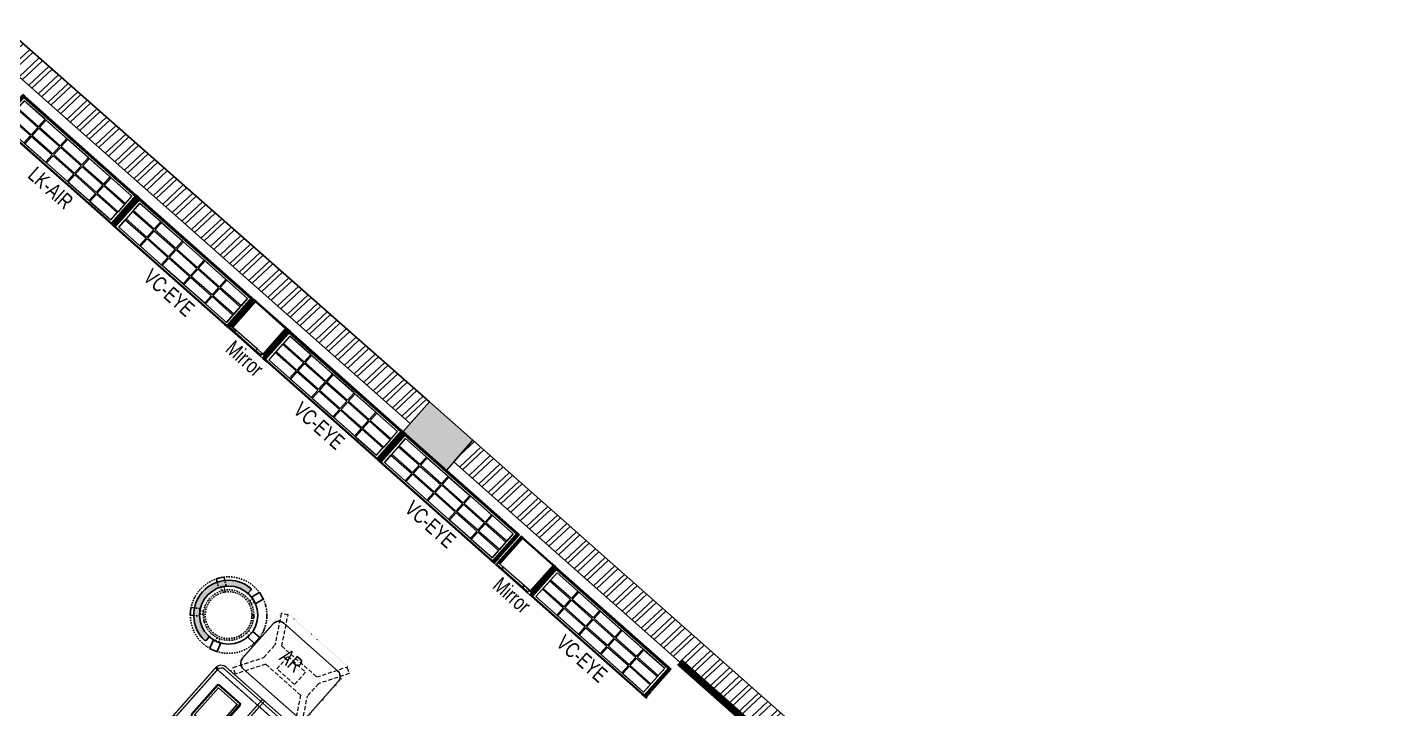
# Model space of a CAD drawing. Header units: feet. Extents: x 2658791 to 2675396, y -5466277 to -5453577.
# Drawn here: x 2666499 to 2675396, y -5458634 to -5454177 of the extents above; entities that cross this region are included whole.
import ezdxf

# ---------------------------------------------------------------- set-up
doc = ezdxf.new("R2010")
doc.units = ezdxf.units.FT
doc.header["$LTSCALE"] = 33
doc.header["$MEASUREMENT"] = 0
for name, pattern in [('ACAD_ISO03W100', [30, 12, -18]), ('DASHDOT2', [0.5, 0.25, -0.125, 0, -0.125]), ('DOT', [0.25, 0, -0.25]), ('HIDDEN2', [4.7624999999999975, 3.174999999999998, -1.587499999999999]), ('HIDDENX2', [0.75, 0.5, -0.25])]:
    doc.linetypes.add(name, pattern=pattern)
doc.layers.add('A-WALL', color=1, linetype='Continuous')
for name, color, linetype, lineweight in [('Column', 243, 'Continuous', 9), ('HATCH', 9, 'Continuous', 9), ('LENS-TEXT', 31, 'Continuous', 5), ('LENS_DIMENSION', 193, 'Continuous', 0), ('LENS_TEXT', 31, 'Continuous', 5), ('LK-FF&E FLOOR', 1, 'Continuous', 9), ('LK-FF&E WALL', 1, 'Continuous', 9), ('LK-MIRROR', 133, 'Continuous', 13), ('LN-ELEVATION-1', 81, 'Continuous', 25), ('LN-ELEVATION-2', 103, 'Continuous', 20), ('LN-ELEVATION-3', 125, 'Continuous', 18), ('LN-ELEVATION-4', 145, 'Continuous', 13), ('LN-HATCH', 251, 'Continuous', 0), ('PLANO-TXT', 252, 'Continuous', 5)]:
    doc.layers.add(name, color=color, linetype=linetype, lineweight=lineweight)
doc.styles.add('LK TXT', font='GILC____.TTF', dxfattribs={"height": 100})
pattern_1 = [(45, (7858558.917008298, 3503823.203216763), (-4.490128060534575, 4.490128060534575), [])]

# ---------------------------------------------------------------- blocks, each defined once
blk = doc.blocks.new('A$C789c81e5')
at = {"layer": 'Column'}
h = blk.add_hatch(color=8, dxfattribs=at)
h.dxf.hatch_style = 1
h.paths.add_polyline_path([(-8311.492409706118, 960), (-8641.492409706116, 960), (-8641.492409706116, 700), (-8311.492409706118, 700)])
h.paths.add_polyline_path([(-4736.492409706115, 1080), (-4736.492409706115, 700), (-5206.492410182953, 700), (-5206.492410182953, 960), (-4986.492409706116, 960), (-4986.492409706116, 1080)])
h.paths.add_polyline_path([(-1094.007965486496, 700), (-1114.276582622435, 1132.009233456105), (-1373.990896218922, 1119.824192863889), (-1366.492409706116, 960), (-1516.492409706116, 960), (-1516.492409706116, 700)])
h.paths.add_polyline_path([(-1503.339784145355, 3876.791524887085), (-1243.625470195897, 3888.976565160789), (-1222.535977363586, 3439.471020698547), (-1482.250291312113, 3427.285980423913)])
h.paths.add_polyline_path([(-8641.492409706116, 4200), (-8381.492409706118, 4200), (-8381.492409706118, 3810), (-8641.492409706116, 3810)])
h.paths.add_polyline_path([(-5154.556396007538, 6972.306147575378), (-4896.390229654032, 6941.480336589738), (-4941.443337128498, 6564.160555745475), (-5199.609504167922, 6594.986366735771)])
h.paths.add_polyline_path([(-1595.250930786133, 6779.954229354858), (-1625.953193664551, 6490.197557449341), (-1611.185774791985, 6175.441929840483), (-1351.471461296081, 6187.626970291137), (-1365.30828666687, 6482.547757148743), (-1336.698299407959, 6752.558309555054)])
h.paths.add_polyline_path([(-8641.492409706116, 7360), (-8381.492409706118, 7360), (-8381.492409706118, 6980), (-8641.492409706116, 6980)])
h.paths.add_polyline_path([(-6192.364139080048, 10137.73077964782), (-5940.250744475983, 10422.05249279085), (-5745.714836198836, 10249.55385485384), (-5997.82822947111, 9965.232141642831)])
h.paths.add_polyline_path([(-4115.745920181274, 12479.64383792877), (-3856.997962714639, 12771.44770124461), (-3662.462054391858, 12598.94906314369), (-3921.21001044428, 12307.14519981015)])
h.paths.add_polyline_path([(271.4398036003113, 10231.86974811554), (584.3736547310835, 9999.12008652091), (351.6239946372807, 9686.186235813424), (38.69014285923913, 9918.93589718081)])
h.paths.add_polyline_path([(-858.1754870414734, 16153.37965774536), (-633.5505302879028, 16406.70119558833), (-439.0146213681437, 16234.20255690254), (-663.6395783424377, 15980.88102054596)])
at = {"layer": 'LN-HATCH'}
h = blk.add_hatch(dxfattribs=at)
h.set_pattern_fill('ANSI32', color=256, scale=222, angle=88.10999999999999)
h.set_pattern_definition([(133.11, (0, 0), (-60.77608072651567, -56.89314995255626), []), (133.11, (1.294310255814574, 39.22307682720641), (-60.77608072651567, -56.89314995255626), [])])
h.paths.add_polyline_path([(143.0014266967773, 9841.352676391602), (41.54644584655762, 9704.945613861086), (250.1690135002136, 9549.77917289734), (351.6239946372807, 9686.186235813424)])
h.paths.add_polyline_path([(1647.037220766097, 11221.78926352629), (697.7645153999327, 10151.57504081726), (584.3736548423767, 9999.120086669922), (382.7661848068237, 10149.06893444061), (1459.539053643848, 11387.87552453516)])
h.paths.add_polyline_path([(-442.4866995890624, 16230.28690923284), (2666.07070684433, 12370.65224266052), (2261.10444688797, 11914.09146976471), (2066.595031738281, 12086.61998176574), (2248.05396938324, 12295.42146110534), (2197.7392578125, 12537.63692378998), (-617.4290962624362, 16032.99504417833)])
h.paths.add_polyline_path([(2066.595031738281, 12086.61998176574), (1656.445931853055, 11614.45266670952), (1846.108580330647, 11446.22320398999), (2261.104447755031, 11914.0914689945)])
h.paths.add_polyline_path([(-3856.997962714639, 12771.44770124461), (-858.175492033828, 16153.37966217101), (-716.0146304476074, 16027.32296070643), (-3714.837113392074, 12645.39101016521)])
h.paths.add_polyline_path([(-5940.250744475983, 10422.05249279085), (-4115.745920181274, 12479.64383792877), (-3973.58506357437, 12353.58714090474), (-5798.08989187004, 10295.99579888955)])
h.paths.add_polyline_path([(-8641.492409706116, 7360), (-6192.364139080048, 10137.73077964782), (-6050.203282833099, 10011.67408275604), (-8401.492409706116, 7360)])
h.paths.add_polyline_path([(-8451.492409706116, 4200), (-8641.492409706116, 4200), (-8641.492409706116, 6980), (-8451.492409706116, 6980)])
h.paths.add_polyline_path([(-8381.492409706118, 1090), (-8451.492409706116, 1090), (-8451.492409706116, 3810), (-8641.492409706116, 3810), (-8641.492409706116, 960), (-8381.492409706118, 960)])
at = {"layer": 'A-WALL'}
for points in [[(-5940.250744475983, 10422.05249279085), (-4115.745920181274, 12479.64383792877), (-3973.58506357437, 12353.58714090474), (-5798.08989187004, 10295.99579888955)], [(-8641.492409706116, 7360), (-6192.364139080048, 10137.73077964782), (-6050.203282833099, 10011.67408275604), (-8401.492409706116, 7360)]]:
    blk.add_lwpolyline(points, close=True, dxfattribs=at)
at = {"layer": 'Column'}
blk.add_lwpolyline([(-6192.364139080048, 10137.73077964782), (-5940.250744475983, 10422.05249279085), (-5745.714836198836, 10249.55385485384), (-5997.82822947111, 9965.232141642831)], close=True, dxfattribs=at)
blk = doc.blocks.new('MIRROR')
at = {"layer": 'LN-HATCH', "ltscale": 0.5}
h = blk.add_hatch(dxfattribs=at)
h.set_pattern_fill('ANSI31', color=256, scale=2)
h.set_pattern_definition([(45, (4060433.741624544, 1708720.786904081), (-4.490128060534575, 4.490128060534575), [])])
h.paths.add_polyline_path([(212.944788963403, 101.3407590774622), (230.944788963403, 101.3407590774622), (230.944788963403, -127.6592409225377), (212.944788963403, -127.6592409225377)])
h.paths.add_polyline_path([(230.944788963403, 95.34075907746227), (494.9447889634027, 95.34075907746227), (494.9447889634027, 101.3407590774622), (230.944788963403, 101.3407590774622)])
h.paths.add_polyline_path([(512.9447889634027, 101.3407590774622), (494.9447889634027, 101.3407590774622), (494.9447889634027, -127.6592409225377), (512.9447889634027, -127.6592409225377)])
at = {"layer": 'Defpoints'}
blk.add_lwpolyline([(512.9447889634027, 101.3407590774622), (212.944788963403, 101.3407590774622), (212.944788963403, -148.6592409225377), (512.9447889634027, -148.6592409225377)], close=True, dxfattribs=at)
at = {"layer": 'LN-ELEVATION-1'}
for points in [[(212.944788963403, 101.3407590774622), (230.944788963403, 101.3407590774622), (230.944788963403, -127.6592409225377), (212.944788963403, -127.6592409225377)], [(230.944788963403, 95.34075907746227), (494.9447889634027, 95.34075907746227), (494.9447889634027, 101.3407590774622), (230.944788963403, 101.3407590774622)], [(512.9447889634027, 101.3407590774622), (494.9447889634027, 101.3407590774622), (494.9447889634027, -127.6592409225377), (512.9447889634027, -127.6592409225377)], [(259.944788963403, -141.6592409225377), (259.944788963403, -127.6592409225377), (214.944788963403, -127.6592409225377), (214.944788963403, -148.6592409225377), (223.944788963403, -148.6592409225377), (223.944788963403, -147.1592409225377), (216.444788963403, -147.1592409225377), (216.444788963403, -141.6592409225377)], [(442.944788963403, -141.6592409225377), (442.944788963403, -127.6592409225377), (487.9447889634028, -127.6592409225377), (487.9447889634028, -148.6592409225377), (478.9447889634026, -148.6592409225377), (478.9447889634026, -147.1592409225377), (486.4447889634027, -147.1592409225377), (486.4447889634027, -141.6592409225377)], [(504.944788963403, -148.6592409225377), (504.944788963403, -147.1592409225377), (509.444788963403, -147.1592409225377), (509.444788963403, -129.1592409225377), (487.9447889634028, -129.1592409225377), (487.9447889634028, -127.6592409225377), (510.9447889634028, -127.6592409225377), (510.9447889634028, -148.6592409225377)]]:
    blk.add_lwpolyline(points, close=True, dxfattribs=at)
at = {"layer": 'LN-ELEVATION-2', "color": 4, "lineweight": 0}
blk.add_lwpolyline([(216.444788963403, -141.6592409225377), (486.4447889634027, -141.6592409225377), (486.4447889634027, -147.1592409225377), (216.444788963403, -147.1592409225377)], close=True, dxfattribs=at)
at = {"layer": 'LN-ELEVATION-2'}
blk.add_lwpolyline([(259.944788963403, -141.6592409225377), (442.944788963403, -141.6592409225377), (442.944788963403, -127.6592409225377), (259.944788963403, -127.6592409225377)], close=True, dxfattribs=at)
at = {"layer": 'LN-ELEVATION-4', "ltscale": 0.5}
blk.add_line((478.9447889634026, -148.6592409225377), (223.944788963403, -148.6592409225377), dxfattribs=at)
blk = doc.blocks.new('VC HD 1010')
at = {"layer": 'LN-HATCH', "ltscale": 0.5}
h = blk.add_hatch(dxfattribs=at)
h.set_pattern_fill('ANSI31', color=256, scale=2)
h.set_pattern_definition([(45, (3761554.586240421, 1795022.935917533), (-4.490128060534575, 4.490128060534575), [])])
h.paths.add_polyline_path([(-505.166666666977, 24), (-505.166666666977, -166), (-499.1666666669771, -166), (-499.1666666669771, -176), (-505.166666666977, -176), (-505.166666666977, -220), (-487.1666666669772, -220), (-487.1666666669772, 24)])
h = blk.add_hatch(dxfattribs=at)
h.set_pattern_fill('ANSI31', color=256, scale=2)
h.set_pattern_definition(pattern_1)
h.paths.add_polyline_path([(504.8333333330228, 24), (504.8333333330228, -166), (498.8333333330228, -166), (498.8333333330228, -176), (504.8333333330228, -176), (504.8333333330228, -220), (486.8333333330228, -220), (486.8333333330228, 24)])
h = blk.add_hatch(dxfattribs=at)
h.set_pattern_fill('ANSI31', color=256, scale=2)
h.set_pattern_definition([(45, (7858741.917008297, 3503823.203216763), (-4.490128060534575, 4.490128060534575), [])])
h.paths.add_polyline_path([(-470.1666666669772, -220), (-470.1666666669772, -226), (-505.166666666977, -226), (-505.166666666977, -220)])
h = blk.add_hatch(dxfattribs=at)
h.set_pattern_fill('ANSI31', color=256, scale=2)
h.set_pattern_definition(pattern_1)
h.paths.add_polyline_path([(476.8333333330228, -220), (476.8333333330228, -226), (511.8333333330228, -226), (511.8333333330228, -220)])
at = {"layer": 'LN-ELEVATION-1', "ltscale": 0.5}
for points in [[(-505.166666666977, 24), (-505.166666666977, -166), (-499.1666666669771, -166), (-499.1666666669771, -176), (-505.166666666977, -176), (-505.166666666977, -220), (-487.1666666669772, -220), (-487.1666666669772, 24)], [(486.8333333330228, 12), (-487.1666666669772, 12), (-487.1666666669772, 18), (486.8333333330228, 18)], [(504.8333333330228, 24), (504.8333333330228, -166), (498.8333333330228, -166), (498.8333333330228, -176), (504.8333333330228, -176), (504.8333333330228, -220), (486.8333333330228, -220), (486.8333333330228, 24)], [(-470.1666666669772, -220), (-470.1666666669772, -226), (-505.166666666977, -226), (-505.166666666977, -220)], [(469.8333333330228, -220), (469.8333333330228, -226), (504.8333333330228, -226), (504.8333333330228, -220)]]:
    blk.add_lwpolyline(points, close=True, dxfattribs=at)
at = {"layer": 'LN-ELEVATION-2', "ltscale": 0.5}
blk.add_lwpolyline([(470.1666666674428, 0), (-470.1666666674428, 0), (-470.1666666674428, -208), (470.1666666674428, -208)], close=True, dxfattribs=at)
at = {"layer": 'LN-ELEVATION-3', "ltscale": 0.5}
for p, q in [((-487.1666666669772, 24), (486.8333333330228, 24)), ((-470.1666666669772, -220), (469.8333333330228, -220)), ((469.8333333330228, -226), (-470.1666666669772, -226))]:
    blk.add_line(p, q, dxfattribs=at)
for points in [[(-470.1666666674428, 0), (-288.5000000004657, 0), (-288.5000000004657, -64), (-470.1666666674428, -64)], [(-280.5000000004657, 0), (-98.83333333348855, 0), (-98.83333333348855, -64), (-280.5000000004657, -64)], [(-90.83333333348855, 0), (90.83333333348855, 0), (90.83333333348855, -64), (-90.83333333348855, -64)], [(98.83333333348855, 0), (280.5000000004657, 0), (280.5000000004657, -64), (98.83333333348855, -64)], [(288.5000000004657, 0), (470.1666666674428, 0), (470.1666666674428, -64), (288.5000000004657, -64)], [(-470.1666666674428, -136), (-288.5000000004657, -136), (-288.5000000004657, -72), (-470.1666666674428, -72)], [(-280.5000000004657, -72), (-98.83333333348855, -72), (-98.83333333348855, -136), (-280.5000000004657, -136)], [(-90.83333333348855, -72), (90.83333333348855, -72), (90.83333333348855, -136), (-90.83333333348855, -136)], [(98.83333333348855, -72), (280.5000000004657, -72), (280.5000000004657, -136), (98.83333333348855, -136)], [(288.5000000004657, -72), (470.1666666674428, -72), (470.1666666674428, -136), (288.5000000004657, -136)], [(-470.1666666674428, -144), (-288.5000000004657, -144), (-288.5000000004657, -208), (-470.1666666674428, -208)], [(-280.5000000004657, -144), (-98.83333333348855, -144), (-98.83333333348855, -208), (-280.5000000004657, -208)], [(-90.83333333348855, -144), (90.83333333348855, -144), (90.83333333348855, -208), (-90.83333333348855, -208)], [(98.83333333348855, -144), (280.5000000004657, -144), (280.5000000004657, -208), (98.83333333348855, -208)], [(288.5000000004657, -144), (470.1666666674428, -144), (470.1666666674428, -208), (288.5000000004657, -208)]]:
    blk.add_lwpolyline(points, close=True, dxfattribs=at)
blk = doc.blocks.new('I-PAD Frame')
at = {"color": 3, "linetype": 'Continuous'}
blk.add_lwpolyline([(357868.7410323084, -232321.1361381283), (358122.7410323085, -232321.1361381283, 0.4142135623713902), (358132.7410323086, -232311.1361381283), (358132.7410323086, -232129.1361381283, 0.4142135623713902), (358122.7410323085, -232119.1361381283), (357868.7410323084, -232119.1361381283, 0.4142135623713902), (357858.7410323085, -232129.1361381283), (357858.7410323085, -232311.1361381283, 0.4142135623713902)], format="xyb", close=True, dxfattribs=at)
at = {"color": 3, "linetype": 'Continuous', "lineweight": 25}
blk.add_lwpolyline([(358113.2410323085, -232229.6755301424), (358113.2410323085, -232302.1361381283), (357878.2410323086, -232302.1361381283), (357878.2410323086, -232138.1361381283), (358113.2410323085, -232138.1361381283), (358113.2410323085, -232210.5967461141, 0.3275382217372251), (358114.6410323081, -232212.5046245168, -0.733799385757267), (358114.6410323086, -232227.7676517396, 0.3275382217372252)], format="xyb", close=True, dxfattribs=at)
blk = doc.blocks.new('Billing Counter 1800')
at = {"color": 5, "linetype": 'HIDDENX2', "ltscale": 0.025}
for p, q in [((-849.9999978118577, -374.9978339364752), (-850.0000002956948, 375)), ((849.9999976539983, -374.9978339364752), (850.0000001378356, 375))]:
    blk.add_line(p, q, dxfattribs=at)
at = {"color": 0, "linetype": 'Continuous'}
for p, q in [((850, 375), (-850, 375)), ((900, -325), (900, 325)), ((-850, -375), (850, -375))]:
    blk.add_line(p, q, dxfattribs=at)
at = {"color": 2, "linetype": 'Continuous'}
blk.add_line((849, -375), (849.9999976539983, -374.9978339364752), dxfattribs=at)
at = {"color": 2, "linetype": 'HIDDENX2', "ltscale": 0.025}
for points in [[(-857.9999984272289, 375), (-437.4115580061916, 375), (-437.4115580851212, 358), (-857.9999985061586, 358)], [(435.3333326776046, 375), (-435.2551077436656, 375), (-435.2551076647359, 358), (435.3333327565342, 358)], [(437.3333327565342, 375), (857.9217731775715, 375), (857.9217730986419, 358), (437.3333326776046, 358)], [(-857.9999984272289, -375), (-437.4115580061916, -375), (-437.4115580851212, -358), (-857.9999985061586, -358)], [(435.3333326776046, -375), (-435.2551077436656, -375), (-435.2551076647359, -358), (435.3333327563014, -358)], [(437.3333327563013, -375), (857.9217731775715, -375), (857.9217730986419, -358), (437.3333326776046, -358)]]:
    blk.add_lwpolyline(points, close=True, dxfattribs=at)
at = {"color": 5, "linetype": 'Continuous'}
for points in [[(-780.9166655030566, 97.25000000000001), (-513.9166655030567, 97.25000000000001), (-513.9166655030567, 286.25), (-780.9166655030566, 286.25)], [(780.9166655030566, 97.25000000000001), (513.9166655030567, 97.25000000000001), (513.9166655030567, 286.25), (780.9166655030566, 286.25)], [(-780.9166655030566, -97.25000000000001), (-513.9166655030567, -97.25000000000001), (-513.9166655030567, -286.25), (-780.9166655030566, -286.25)], [(780.9166655030566, -97.25000000000001), (513.9166655030567, -97.25000000000001), (513.9166655030567, -286.25), (780.9166655030566, -286.25)]]:
    blk.add_lwpolyline(points, close=True, dxfattribs=at)
at = {"color": 5, "linetype": 'HIDDENX2', "ltscale": 0.025}
blk.add_lwpolyline([(850, 8.5), (-850, 8.5), (-850, -8.5), (850, -8.5)], close=True, dxfattribs=at)
at = {"color": 0, "linetype": 'Continuous'}
for centre, radius, start, end in [((-850, 325), 50.0000000000291, 90, 180), ((849.999999999767, 325), 50.00000000005822, 0, 90), ((849.999999999767, -325), 50.0000000000291, 270, 0)]:
    blk.add_arc(centre, radius, start, end, dxfattribs=at)
at = {"layer": 'LN-ELEVATION-2'}
blk.add_line((-900, 325), (-900, -325), dxfattribs=at)
for points in [[(850, 375), (-850, 375, 0.4142135623725836), (-900, 325), (-900, -325, 0.4142135623725836), (-850, -375), (850, -375, 0.4142135623725837), (900, -325), (900, 325, 0.4142135623725836)], [(850, 357), (-850, 357, 0.4142135623730951), (-882, 325), (-882, -325, 0.4142135623730951), (-850, -357), (850, -357, 0.4142135623730951), (882, -325), (882, 325, 0.4142135623730951)]]:
    blk.add_lwpolyline(points, format="xyb", close=True, dxfattribs=at)
blk.add_lwpolyline([(-900, -8.5), (900, -8.5), (900, 8.5), (-900, 8.5)], close=True, dxfattribs=at)
blk.add_arc((-850, -325), 50.00000000005822, 180, 270, dxfattribs=at)
at = {"color": 2, "linetype": 'Continuous', "xscale": -1, "rotation": 180}
blk.add_blockref('I-PAD Frame', (-358643.1576978308, -232028.3861380983), dxfattribs=at)
at = {"color": 2, "linetype": 'Continuous', "rotation": 180}
blk.add_blockref('I-PAD Frame', (358643.1576977922, -232028.3861381579), dxfattribs=at)
at = {"color": 2, "linetype": 'Continuous'}
blk.add_blockref('I-PAD Frame', (-358643.1576978113, 232028.3861381281), dxfattribs=at)
at = {"color": 2, "linetype": 'Continuous', "xscale": -1}
blk.add_blockref('I-PAD Frame', (358643.1576978117, 232028.3861381281), dxfattribs=at)
at = {"layer": 'LENS-TEXT', "color": 0, "linetype": 'Continuous', "ltscale": 3, "insert": (-7.865375894587486, -8.871815700083971), "char_height": 100, "attachment_point": 5, "style": 'LK TXT'}
blk.add_mtext_dynamic_manual_height_columns('BILLING COUNTER', width=353.0555573365615, gutter_width=0.5, heights=[0], dxfattribs=at)
blk = doc.blocks.new('AR')
at = {"layer": 'LN-ELEVATION-2', "linetype": 'DOT', "lineweight": 25}
blk.add_lwpolyline([(0, 13.41378593863919), (530, 13.41378593863919), (530, 593.4137859386392), (0, 593.4137859386392)], close=True, dxfattribs=at)
at = {"layer": 'LN-ELEVATION-2', "lineweight": 25}
blk.add_lwpolyline([(465, 68.22063546301797), (465, 538.2206354630179, 0.4142135623730951), (415, 588.2206354630177), (115, 588.2206354630177, 0.4142135623730951), (65, 538.2206354630179), (65, 68.22063546301797, 0.4142135623730951), (115, 18.22063546301797), (415, 18.22063546301797, 0.4142135623730951)], format="xyb", close=True, dxfattribs=at)
at = {"layer": 'LN-ELEVATION-4', "linetype": 'HIDDEN2', "ltscale": 0.25}
for points in [[(185.8456009030342, 448.8780772723258), (5.888936847448348, 554.0078910568263), (28.48512306064368, 593.350836840691), (211.0874861851335, 486.6754184374586)], [(344.154399111867, 448.8780772762837), (524.1110631600021, 554.0078910947777), (501.5148769393563, 593.3508368753828), (318.9125138223171, 486.6754184374586)], [(185.8456009030342, 144.472759603057), (185.8456009030342, 448.8780772723258)], [(211.0874861851335, 486.6754184376913), (318.9125138223171, 486.6754184376913)], [(344.154399111867, 448.8780772762837), (344.154399111867, 144.4727595990989)], [(185.8456009030342, 144.472759603057), (5.888936847448348, 39.34294581855647), (28.48512306064368, 3.46917659e-08), (211.0874861851335, 106.6754184379242)], [(318.9125138223171, 106.6754184376914), (211.0874861851335, 106.6754184376914)], [(344.154399111867, 144.4727595990989), (524.1110631600021, 39.34294578060508), (501.5148769393563, 0), (318.9125138223171, 106.6754184379242)]]:
    blk.add_lwpolyline(points, dxfattribs=at)
blk.add_lwpolyline([(210.8456009030342, 373.9866790841333), (319.154399111867, 373.9866790841333), (319.154399111867, 219.3641577917151), (210.8456009030342, 219.3641577917151)], close=True, dxfattribs=at)
blk = doc.blocks.new('DR STOOL')
at = {"layer": 'HATCH'}
h = blk.add_hatch(dxfattribs=at)
h.set_pattern_fill('ANSI36', color=250, angle=-90.00000000000001)
h.set_pattern_definition([(315, (-227.8099174643867, 917.3997257252777), (6.173926083235043, -1.683798022700468), [7.9375, -1.587499999999999, 0, -1.587499999999999])])
edge = h.paths.add_edge_path()
edge.add_line((-190.0000000041909, 4.511094e-10), (-218.6899174675346, 4.511094e-10))
edge.add_arc((-218.6899174670689, 9.120000000388245), 9.119999999940092, 177.6119845363388, 269.9999999996136, ccw=False)
edge.add_arc((-1.8626451e-09, 3.565219e-10), 228.000000002257, 2.3880154632688004, 177.6119845367313, ccw=False)
edge.add_arc((218.6899174633436, 9.120000000497384), 9.120000000051716, -90.00000000034493, 2.3880154629299, ccw=False)
edge.add_line((218.6899174633436, 4.511094e-10), (190, 4.511094e-10))
edge.add_arc((-1.8626451e-09, 4.511094e-10), 190.000000001979, -1.27e-14, 180)
at = {"layer": 'LN-ELEVATION-1', "color": 1, "ltscale": 100}
for p, q in [((-165.2704676063731, 189.0243927398114), (-165.9069543029182, 185.0820035930228)), ((-165.9069543029182, 185.0820035930228), (-153.8003208162263, 168.3135803133482)), ((-128.6221585394814, 215.4841044476634), (-165.2704676063731, 189.0243927398114)), ((-124.7228340068832, 214.8545704018979), (-128.6221585394814, 215.4841044476634)), ((-112.6981821293011, 198.1996966340157), (-124.7228340068832, 214.8545704018979)), ((124.7553772013634, 214.9803744515593), (112.5488144652918, 198.2845540212292)), ((128.7014972954057, 215.5933048763618), (124.7553772013634, 214.9803744515593)), ((128.7014972954057, 215.5933048763618), (124.7553772013634, 214.9803744515593)), ((165.1911288509145, 188.915192311113), (128.7014972954057, 215.5933048763618)), ((165.1911288509145, 188.915192311113), (128.7014972954057, 215.5933048763618)), ((153.6734594982117, 168.4294150282658), (165.7973639420234, 185.0121775862135)), ((165.7973639420234, 185.0121775862135), (165.1911288509145, 188.915192311113)), ((165.7973639420234, 185.0121775862135), (165.1911288509145, 188.915192311113)), ((-242.9550312487409, -52.24013893969095), (-244.7482102331705, -55.75945052818861)), ((-244.7482102331705, -55.75945052818861), (-230.7800458371639, -98.74904560100549)), ((-191.2928382232785, -35.45407700946089), (-242.9550312487409, -52.24013893969095)), ((-227.2218665438704, -100.5620286722478), (-175.5596735184081, -83.7759667420105)), ((-187.9259491492994, -37.1695928365807), (-191.2928382232785, -35.45407700946089)), ((-184.1424400564283, -48.81403796559607), (-187.9259491492994, -37.1695928365807)), ((-173.8639617776498, -80.4479453730819), (-177.8421125086024, -68.2044548037811)), ((-175.5596735184081, -83.7759667420105), (-173.8639617776498, -80.4479453730819)), ((177.6922140880488, -68.56540505095472), (173.8739495249465, -80.1985000452405)), ((173.8739495249465, -80.1985000452405), (175.5794035866856, -83.5704969359358)), ((175.5794035866856, -83.5704969359358), (227.1912401677109, -100.5107563209894)), ((188.0651108901948, -36.96233201187715), (184.0504167033359, -49.19388854173303)), ((191.3981811110861, -35.27656588272658), (188.0651108901948, -36.96233201187715)), ((243.0100176925771, -52.21682526778022), (191.3981811110861, -35.27656588272658)), ((230.715890809428, -98.7280946081737), (244.8123673382215, -55.78040257930116)), ((244.8123673382215, -55.78040257930116), (243.0100176925771, -52.21682526778022)), ((-230.7800458371639, -98.74904560100549), (-227.2218665438704, -100.5620286722478)), ((227.1912401677109, -100.5107563209894), (230.715890809428, -98.7280946081737)), ((-22.72193054761737, -190.2142363802995), (-25.39390889601782, -192.886214728569)), ((-25.39390889601782, -192.886214728569), (-25.39390889601782, -247.2070584567482)), ((-25.39390889601782, -247.2070584567482), (-22.60096735274419, -250)), ((-10.47823652112856, -190.2142363802995), (-22.72193054761737, -190.2142363802995)), ((-22.60096735274419, -250), (22.60096735274419, -250)), ((22.78362171910703, -190.2142363802995), (9.910054048988968, -190.2142363802995)), ((22.60096735274419, -250), (25.42475448176265, -247.1762128710543)), ((25.42475448176265, -192.8553691428751), (22.78362171910703, -190.2142363802995)), ((25.42475448176265, -247.1762128710543), (25.42475448176265, -192.8553691428751))]:
    blk.add_line(p, q, dxfattribs=at)
at = {"layer": 'LN-ELEVATION-1', "linetype": 'DASHDOT2'}
for p, q in [((-92.92521573789418, 170.8129362839827), (-112.6981821293011, 198.1996966340157)), ((112.5488144652918, 198.2845540212292), (92.69529851106927, 171.1294289919315)), ((-153.8003208162263, 168.3135803133482), (-134.1093360339291, 141.0403694751003)), ((-134.1093360339291, 141.0403694751003), (-130.4219571123831, 140.4450534014686)), ((-130.4219571123831, 140.4450534014686), (-119.9844727469608, 147.9808124662595)), ((-119.9844727469608, 147.9808124662595), (-105.3687285655178, 126.9741353208374)), ((-103.4542870586738, 159.9154408004979), (-93.52748446213081, 167.0824927485227)), ((-88.15393704269081, 139.4771787207864), (-103.4542870586738, 159.9154408004979)), ((-93.52748446213081, 167.0824927485227), (-92.92521573789418, 170.8129362839827)), ((103.6608748426661, 159.8406005539291), (88.19885099539533, 139.4487815762331)), ((92.69529851106927, 171.1294289919315), (93.26858203159645, 167.4385604566923)), ((93.26858203159645, 167.4385604566923), (103.6608748426661, 159.8406005539291)), ((105.4096150295809, 126.94019481352), (120.1194891873747, 147.8074627162714)), ((120.1194891873747, 147.8074627162714), (130.0033113472163, 140.5812532722048)), ((130.0033113472163, 140.5812532722048), (133.7372852512635, 141.1612321265929)), ((133.7372852512635, 141.1612321265929), (153.6734594982117, 168.4294150282658)), ((-159.954806596972, -40.49024384317454), (-184.1424400564283, -48.81403796559607)), ((-177.8421125086024, -68.2044548037811), (-153.4148110738024, -60.73628028803068)), ((153.3006618716754, -61.02382378749462), (177.6922140880488, -68.56540505095472)), ((184.0504167033359, -49.19388854173303), (159.8786162491887, -40.79004861696012)), ((-10.92024635523557, -164.6382343793375), (-10.47823652112856, -190.2142363802995)), ((9.910054048988968, -190.2142363802995), (10.35584833659231, -164.674698740353))]:
    blk.add_line(p, q, dxfattribs=at)
at = {"layer": 'LN-ELEVATION-1', "color": 1, "ltscale": 100}
blk.add_lwpolyline([(-190.0000000023283, 0), (-218.6899174656719, 0, -0.4264743413925903), (-227.8019973598421, 9.5, -0.959166304662544), (227.8019973593764, 9.5, -0.4264743413925903), (218.6899174647406, 0), (190.0000000013969, 0)], format="xyb", dxfattribs=at)
at = {"layer": 'LN-ELEVATION-1', "linetype": 'DASHDOT2'}
for radius in [250, 165, 153]:
    blk.add_circle((0, 0), radius, dxfattribs=at)
at = {"layer": 'LN-ELEVATION-1', "color": 1, "ltscale": 100}
blk.add_circle((0, 0), 190, dxfattribs=at)

msp = doc.modelspace()

# ---------------------------------------------------------------- linework, layer by layer
at = {"layer": 'LK-MIRROR', "linetype": 'ACAD_ISO03W100', "ltscale": 0.05, "const_width": 50}
msp.add_lwpolyline([(2670761.538377635, -5458328.819108467), (2671343.353727411, -5458844.725686375), (2671296.911784446, -5458897.100741175), (2671560.04183034, -5459130.423085842), (2670598.030215115, -5460215.334924296)], dxfattribs=at)

# ---------------------------------------------------------------- block references
at = {"layer": 'LENS_DIMENSION', "rotation": 270}
msp.add_blockref('A$C789c81e5', (2658989.766584637, -5462818.31075162), dxfattribs=at)
at = {"layer": 'LK-FF&E FLOOR'}
for name, p, rotation in [('DR STOOL', (2667815.00371652, -5458021.449206292), 48.43599442986946), ('AR', (2668270.242673085, -5458779.29437962), 48.43599442986946), ('Billing Counter 1800', (2667446.113247389, -5459251.386124095), 228.4359944296448)]:
    msp.add_blockref(name, p, dxfattribs=dict(at, rotation=rotation))
at = {"layer": 'LK-FF&E WALL', "xscale": -1, "rotation": 318.4359944295251}
for p in [(2666831.29957731, -5454969.435007519), (2668567.158459661, -5456508.653621132)]:
    msp.add_blockref('VC HD 1010', p, dxfattribs=at)
at = {"layer": 'LK-FF&E WALL'}
for name, p, rotation in [('VC HD 1010', (2667587.246168167, -5455639.747021573), 318.4359944295251), ('MIRROR', (2667754.329352061, -5455891.269833447), 318.4359943567573), ('VC HD 1010', (2669323.105050529, -5457178.965635198), 318.4359944295251), ('MIRROR', (2669500.351336762, -5457439.50026128), 318.4359943567573), ('VC HD 1010', (2670313.429848674, -5458057.105201857), 318.4359944295251)]:
    msp.add_blockref(name, p, dxfattribs=dict(at, rotation=rotation))

# ---------------------------------------------------------------- texts
at = {"layer": 'LENS-TEXT', "color": 0, "linetype": 'Continuous', "ltscale": 3, "insert": (2668226.27145455, -5458319.302311048), "char_height": 100, "attachment_point": 5, "rotation": 318.43599442986965, "style": 'LK TXT'}
msp.add_mtext_dynamic_manual_height_columns('AR', width=237.4408088319178, gutter_width=12.5, heights=[0], dxfattribs=at)
at = {"layer": 'LENS_TEXT', "linetype": 'Continuous', "ltscale": 3, "char_height": 100, "width": 324.4738372093023, "attachment_point": 5, "rotation": 318.4359943567574, "style": 'LK TXT'}
for insert in [(2667920.267952004, -5456344.008205105), (2669666.289936705, -5457892.238632941)]:
    msp.add_mtext('{\\C7;Mirror}', dxfattribs=dict(at, insert=insert))
at = {"layer": 'PLANO-TXT', "linetype": 'Continuous', "ltscale": 3, "char_height": 100, "width": 244.6773255813953, "attachment_point": 5, "rotation": 318.43599435675725, "style": 'LK TXT'}
for s, insert in [('LK-AIR ', (2666652.498217935, -5455227.720141935)), ('VC-EYE ', (2667426.152563379, -5455913.7339565)), ('VC-EYE', (2668406.688366392, -5456783.193437448)), ('VC-EYE', (2669133.953379636, -5457428.072961479)), ('VC-EYE ', (2670124.278177781, -5458306.212528137))]:
    msp.add_mtext(s, dxfattribs=dict(at, insert=insert))

doc.saveas('drawing.dxf')
